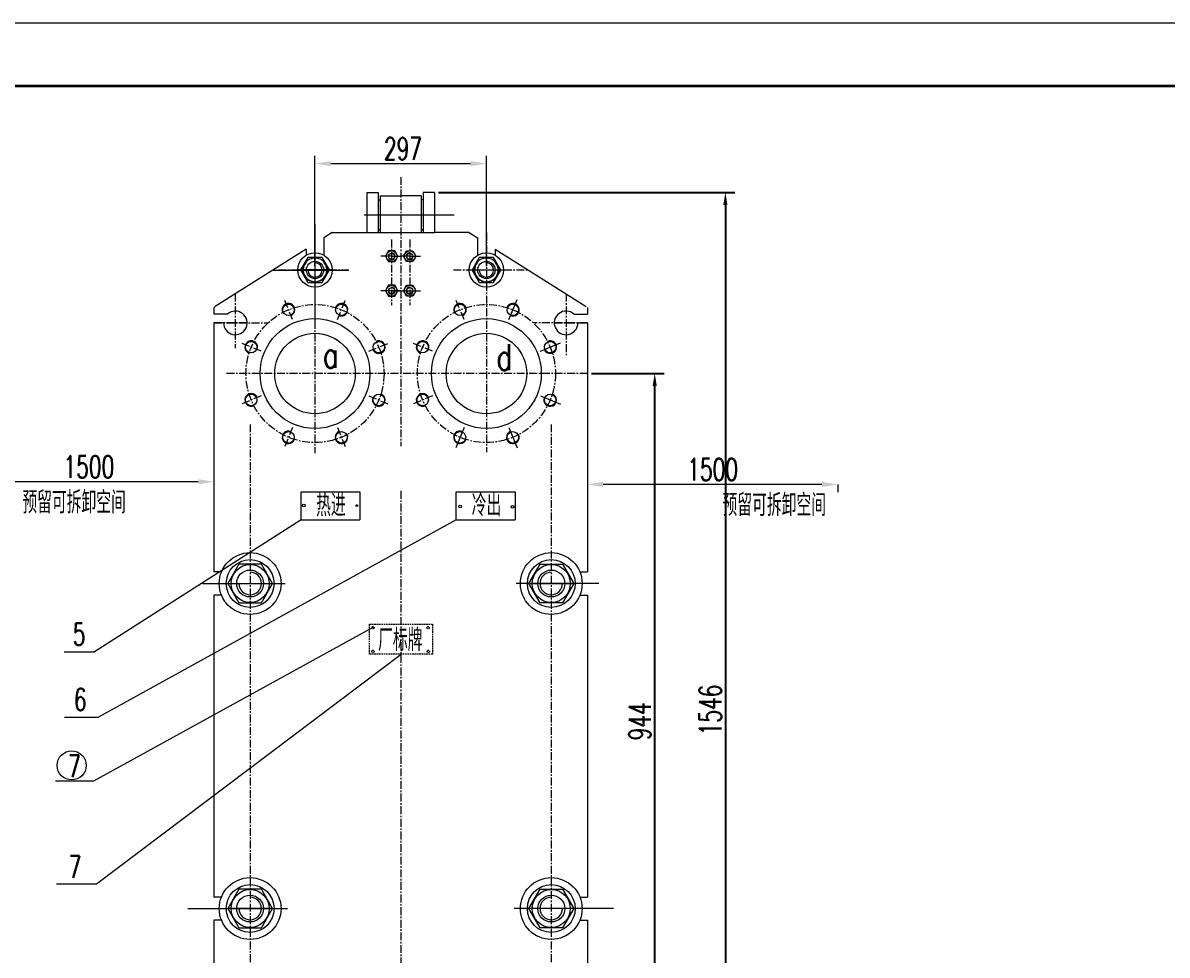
# Model space of a CAD drawing. Header units: millimetres. Extents: x -394 to 6212, y -2458 to 809.
# Drawn here: x 4921.5 to 5102.9, y -2185.5 to -2037.7 of the extents above; entities that cross this region are included whole.
import ezdxf

# ---------------------------------------------------------------- set-up
doc = ezdxf.new("R2010")
doc.units = ezdxf.units.MM
doc.header["$PDSIZE"] = -5
for name, pattern in [('CENTER', [2, 1.25, -0.25, 0.25, -0.25]), ('CENTER2', [28.575, 19.05, -3.175, 3.175, -3.175]), ('CENTERX2', [4, 2.5, -0.5, 0.5, -0.5]), ('DASHED2', [0.375, 0.25, -0.125])]:
    doc.linetypes.add(name, pattern=pattern)
doc.layers.get('0').update_dxf_attribs({"lineweight": 18})
doc.layers.get('DEFPOINTS').update_dxf_attribs({"lineweight": 18})
doc.layers.add('1', color=1, linetype='Continuous', lineweight=18, true_color=0xff0000)
doc.layers.add('2', color=2, linetype='Continuous', lineweight=18, true_color=0xffff00)
for name, color, linetype, lineweight in [('LAYER2', 2, 'Continuous', 25), ('粗实线层', 7, 'Continuous', 35), ('细实线', 1, 'Continuous', 20)]:
    doc.layers.add(name, color=color, linetype=linetype, lineweight=lineweight)
doc.styles.add('HZ', font='txt.shx', dxfattribs={"width": 0.67, "bigfont": 'hztxt.shx'})
doc.styles.add('STYLE1', font='txt.shx', dxfattribs={"width": 0.67, "bigfont": 'hztxt.shx'})
doc.styles.add('ZH', font='txt.shx', dxfattribs={"width": 0.75, "bigfont": 'hztxt.shx'})
doc.dimstyles.new('STANDARD$0', dxfattribs={"dimtxt": 3.5, "dimasz": 2.5, "dimexe": 1.25, "dimexo": 0.625, "dimtad": 1, "dimdec": 4, "dimdsep": 46, "dimtxsty": 'HZ', "dimcen": 2.5, "dimdle": 5, "dimadec": 0, "dimazin": 0, "dimtfac": 1, "dimtmove": 0, "dimatfit": 3, "dimfxl": 1, "dimtolj": 1, "dimlwd": -1, "dimlwe": -1, "dimarcsym": 0})

# ---------------------------------------------------------------- blocks, each defined once
blk = doc.blocks.new('*D242')
at = {"layer": '2', "color": 0}
for p, q in [((4912.12, -2110.53), (4912.12, -2111.76)), ((4949.3, -2110.51), (4914.62, -2110.51)), ((4951.8, -2110.53), (4951.8, -2111.76))]:
    blk.add_line(p, q, dxfattribs=at)
for points in [[(4914.62, -2110.09), (4914.62, -2110.92), (4912.12, -2110.51)], [(4949.3, -2110.09), (4949.3, -2110.92), (4951.8, -2110.51)]]:
    blk.add_solid(points, dxfattribs=at)
at = {"layer": 'DEFPOINTS', "color": 0}
for p in [(4912.12, -2109.91), (4912.12, -2110.51), (4951.8, -2109.91)]:
    blk.add_point(p, dxfattribs=at)
at = {"layer": '2', "color": 0, "insert": (4931.96, -2108.13), "char_height": 3.5, "attachment_point": 5, "style": 'HZ'}
blk.add_mtext('\\A1;1500', dxfattribs=at)
blk = doc.blocks.new('*D241')
at = {"layer": '2', "color": 0}
for p, q in [((5011, -2110.95), (5011, -2112.17)), ((5048.19, -2110.92), (5013.5, -2110.92)), ((5050.69, -2110.95), (5050.69, -2112.17))]:
    blk.add_line(p, q, dxfattribs=at)
for points in [[(5013.5, -2110.51), (5013.5, -2111.34), (5011, -2110.92)], [(5048.19, -2110.51), (5048.19, -2111.34), (5050.69, -2110.92)]]:
    blk.add_solid(points, dxfattribs=at)
at = {"layer": 'DEFPOINTS', "color": 0}
for p in [(5011, -2110.32), (5011, -2110.92), (5050.69, -2110.32)]:
    blk.add_point(p, dxfattribs=at)
at = {"layer": '2', "color": 0, "insert": (5030.85, -2108.55), "char_height": 3.5, "attachment_point": 5, "style": 'HZ'}
blk.add_mtext('\\A1;1500', dxfattribs=at)
blk = doc.blocks.new('*D189')
at = {"layer": '2', "color": 0}
for p, q in [((4967.81, -2076.3), (4967.81, -2058.81)), ((4994.99, -2076.3), (4994.99, -2058.81)), ((4970.31, -2060.06), (4992.49, -2060.06))]:
    blk.add_line(p, q, dxfattribs=at)
for points in [[(4970.31, -2059.65), (4970.31, -2060.48), (4967.81, -2060.06)], [(4992.49, -2059.65), (4992.49, -2060.48), (4994.99, -2060.06)]]:
    blk.add_solid(points, dxfattribs=at)
at = {"layer": 'DEFPOINTS', "color": 0}
for p in [(4994.99, -2060.06), (4967.81, -2076.93), (4994.99, -2076.93)]:
    blk.add_point(p, dxfattribs=at)
at = {"layer": '2', "color": 0, "insert": (4981.75, -2057.69), "char_height": 3.5, "attachment_point": 5, "style": 'HZ'}
blk.add_mtext('\\A1;297', dxfattribs=at)
blk = doc.blocks.new('*D181')
at = {"layer": 'DEFPOINTS', "color": 0}
for p in [(4986.78, -2064.62), (5011.12, -2236.53), (5032.88, -2236.53)]:
    blk.add_point(p, dxfattribs=at)
at = {"layer": 'LAYER2', "color": 0}
for p, q in [((4987.41, -2064.62), (5034.38, -2064.62)), ((5032.88, -2066.62), (5032.88, -2234.53)), ((5011.75, -2236.53), (5034.38, -2236.53))]:
    blk.add_line(p, q, dxfattribs=at)
for points in [[(5032.55, -2066.62), (5033.21, -2066.62), (5032.88, -2064.62)], [(5032.55, -2234.53), (5033.21, -2234.53), (5032.88, -2236.53)]]:
    blk.add_solid(points, dxfattribs=at)
at = {"layer": 'LAYER2', "color": 0, "insert": (5030.5, -2146.69), "char_height": 3.5, "attachment_point": 5, "rotation": 90, "style": 'HZ'}
blk.add_mtext('\\A1;1546', dxfattribs=at)
blk = doc.blocks.new('*D180')
at = {"layer": 'DEFPOINTS', "color": 0}
for p in [(5011.04, -2093.34), (5021.68, -2093.34), (5011.08, -2211.45)]:
    blk.add_point(p, dxfattribs=at)
at = {"layer": 'LAYER2', "color": 0}
for p, q in [((5011.67, -2093.34), (5023.18, -2093.34)), ((5021.68, -2209.45), (5021.68, -2095.34)), ((5011.71, -2211.45), (5023.18, -2211.45))]:
    blk.add_line(p, q, dxfattribs=at)
for points in [[(5021.34, -2095.34), (5022.01, -2095.34), (5021.68, -2093.34)], [(5021.34, -2209.45), (5022.01, -2209.45), (5021.68, -2211.45)]]:
    blk.add_solid(points, dxfattribs=at)
at = {"layer": 'LAYER2', "color": 0, "insert": (5019.3, -2148.48), "char_height": 3.5, "attachment_point": 5, "rotation": 90, "style": 'HZ'}
blk.add_mtext('\\A1;944', dxfattribs=at)

msp = doc.modelspace()

# ---------------------------------------------------------------- linework, layer by layer
at = {"color": 3, "linetype": 'CENTER'}
for p, q in [((4981.40312, -2062.18864), (4981.40312, -2104.83868)), ((4967.81432, -2070.99945), (4967.81432, -2105.94528)), ((4994.99192, -2070.99945), (4994.99192, -2105.81191)), ((4979.96547, -2072.09786), (4979.96547, -2082.49065)), ((4982.84077, -2072.09786), (4982.84077, -2082.49065)), ((4962.02135, -2076.92175), (4973.18497, -2076.92175)), ((4989.74979, -2076.92175), (5001.64049, -2076.92175)), ((4955.18312, -2080.6972), (4955.18312, -2089.32209)), ((5007.62312, -2080.6972), (5007.62312, -2090.41233)), ((4964.27143, -2084.79015), (4962.94587, -2081.58997)), ((4971.35722, -2084.79015), (4972.68278, -2081.58997)), ((4991.44903, -2084.79015), (4990.12347, -2081.58997)), ((4951.76312, -2085.31785), (4960.37383, -2085.31785)), ((4957.05272, -2085.31785), (4951.76312, -2085.31785)), ((5011.04312, -2085.31785), (5002.43241, -2085.31785)), ((5005.75352, -2085.31785), (5011.04312, -2085.31785)), ((4959.26102, -2089.80056), (4956.06084, -2088.475)), ((4976.36763, -2089.80056), (4979.56781, -2088.475)), ((4986.43862, -2089.80056), (4983.23844, -2088.475)), ((5011.04312, -2093.34345), (4953.80399, -2093.34345)), ((4959.26102, -2096.88635), (4956.06084, -2098.21191)), ((4976.36763, -2096.88635), (4979.56781, -2098.21191)), ((4986.43862, -2096.88635), (4983.23844, -2098.21191)), ((4957.53094, -2101.39599), (4957.53094, -2202.73354)), ((4964.27143, -2101.89676), (4962.94587, -2105.09694)), ((4971.35722, -2101.89676), (4972.68278, -2105.09694)), ((5005.2753, -2101.39599), (5005.2753, -2202.73354)), ((4981.40312, -2111.9462), (4981.40312, -2236.52745))]:
    msp.add_line(p, q, dxfattribs=at)
for centre in [(4967.81432, -2093.34345), (4994.99192, -2093.34345)]:
    msp.add_circle(centre, 10.944, dxfattribs=at)
at = {"layer": '1'}
for p, q in [((4976.02232, -2064.61545), (4976.02232, -2070.99945)), ((4976.02232, -2064.61545), (4977.84632, -2064.61545)), ((4977.84632, -2064.61545), (4977.84632, -2070.99945)), ((4977.84632, -2065.80105), (4978.16552, -2065.80105)), ((4978.16552, -2065.16265), (4978.16552, -2070.99945)), ((4978.16552, -2065.16265), (4981.40312, -2065.16265)), ((4984.64072, -2065.16265), (4981.40312, -2065.16265)), ((4984.64072, -2065.16265), (4984.64072, -2070.99945)), ((4984.95992, -2065.80105), (4984.64072, -2065.80105)), ((4984.95992, -2064.61545), (4984.95992, -2070.99945)), ((4986.78392, -2064.61545), (4984.95992, -2064.61545)), ((4986.78392, -2064.61545), (4986.78392, -2070.99945)), ((4970.55032, -2070.99945), (4969.22792, -2071.83398)), ((4970.55032, -2070.99945), (4986.78392, -2070.99945)), ((4970.55032, -2070.99945), (4976.02232, -2070.99945)), ((4977.84632, -2070.54345), (4978.16552, -2070.54345)), ((4984.95992, -2070.54345), (4984.64072, -2070.54345)), ((4992.25592, -2070.99945), (4986.78392, -2070.99945)), ((4992.25592, -2070.99945), (4986.78392, -2070.99945)), ((4992.25592, -2070.99945), (4993.57832, -2071.83398)), ((4969.22792, -2071.83398), (4969.22792, -2074.58051)), ((4993.57832, -2071.83398), (4993.57832, -2074.58621)), ((4966.40072, -2073.61813), (4951.97576, -2082.72126)), ((4966.40072, -2073.61813), (4966.40072, -2074.58051)), ((4993.57832, -2073.62383), (4993.57832, -2074.58621)), ((4996.40552, -2073.61813), (4996.40552, -2074.58621)), ((4996.40552, -2073.61813), (5010.83048, -2082.72126)), ((4951.76312, -2083.1069), (4951.76312, -2083.8436)), ((4951.76312, -2083.8436), (4951.76312, -2083.90425)), ((4953.95955, -2083.90425), (4951.76312, -2083.90425)), ((5008.8467, -2083.90425), (5011.04312, -2083.90425)), ((5011.04312, -2082.85545), (5011.04312, -2083.8436)), ((5011.04312, -2083.8436), (5011.04312, -2083.90425)), ((4953.31352, -2085.31785), (4951.76312, -2085.31785)), ((4953.31352, -2085.31785), (4951.76312, -2085.31785)), ((4951.76312, -2085.31785), (4951.76312, -2124.80422)), ((5009.49272, -2085.31785), (5011.04312, -2085.31785)), ((5009.49272, -2085.31785), (5011.04312, -2085.31785)), ((5011.04312, -2085.31785), (5011.04312, -2124.80422)), ((4952.98762, -2124.80422), (4951.76312, -2124.80422)), ((5009.81863, -2124.80422), (5011.04312, -2124.80422)), ((4952.98762, -2128.45869), (4951.76312, -2128.45869)), ((4951.76312, -2128.45869), (4951.76312, -2176.33222)), ((5009.81863, -2128.45869), (5011.04312, -2128.45869)), ((5011.04312, -2128.45869), (5011.04312, -2176.33222)), ((4952.98762, -2176.33222), (4951.76312, -2176.33222)), ((5009.81863, -2176.33222), (5011.04312, -2176.33222)), ((4952.98762, -2179.98669), (4951.76312, -2179.98669)), ((4951.76312, -2179.98669), (4951.76312, -2236.52745)), ((5009.81863, -2179.98669), (5011.04312, -2179.98669)), ((5011.04312, -2179.98669), (5011.04312, -2181.96093)), ((5011.04312, -2179.98669), (5011.04312, -2236.52745))]:
    msp.add_line(p, q, dxfattribs=at)
at = {"layer": '1', "ltscale": 0.25}
for p, q in [((4965.63542, -2112.09404), (4974.94976, -2112.09404)), ((4965.63542, -2116.56074), (4965.63542, -2112.09404)), ((4974.94976, -2112.09404), (4974.94976, -2116.56074)), ((4990.22222, -2112.09404), (4999.53656, -2112.09404)), ((4990.22222, -2116.56074), (4990.22222, -2112.09404)), ((4999.53656, -2112.09404), (4999.53656, -2116.56074)), ((4965.63542, -2116.56074), (4974.94976, -2116.56074)), ((4990.22222, -2116.56074), (4999.53656, -2116.56074))]:
    msp.add_line(p, q, dxfattribs=at)
at = {"layer": '1'}
for points in [[(4966.67478, -2074.94801), (4965.53523, -2076.92175), (4966.67478, -2078.8955), (4968.95387, -2078.8955), (4970.09341, -2076.92175), (4968.95387, -2074.94801)], [(4979.47299, -2073.89655), (4978.98051, -2074.74955), (4979.47299, -2075.60255), (4980.45795, -2075.60255), (4980.95043, -2074.74955), (4980.45795, -2073.89655)], [(4983.33328, -2073.89661), (4983.82573, -2074.74962), (4983.33323, -2075.60261), (4982.34827, -2075.60258), (4981.85581, -2074.74957), (4982.34832, -2073.89658)], [(4993.85238, -2074.95371), (4992.71283, -2076.92745), (4993.85238, -2078.9012), (4996.13147, -2078.9012), (4997.27101, -2076.92745), (4996.13147, -2074.95371)], [(4979.47299, -2079.35765), (4978.98051, -2080.21065), (4979.47299, -2081.06365), (4980.45795, -2081.06365), (4980.95043, -2080.21065), (4980.45795, -2079.35765)], [(4983.33312, -2079.35771), (4983.82558, -2080.21072), (4983.33308, -2081.06371), (4982.34812, -2081.06368), (4981.85566, -2080.21067), (4982.34816, -2079.35768)], [(4955.75309, -2123.55212), (4953.97524, -2126.63145), (4955.75309, -2129.71079), (4959.30879, -2129.71079), (4961.08665, -2126.63145), (4959.30879, -2123.55212)], [(5007.05316, -2123.55212), (5008.83101, -2126.63145), (5007.05316, -2129.71079), (5003.49745, -2129.71079), (5001.7196, -2126.63145), (5003.49745, -2123.55212)], [(4955.75309, -2175.08012), (4953.97524, -2178.15945), (4955.75309, -2181.23879), (4959.30879, -2181.23879), (4961.08665, -2178.15945), (4959.30879, -2175.08012)], [(5007.05316, -2175.08012), (5008.83101, -2178.15945), (5007.05316, -2181.23879), (5003.49745, -2181.23879), (5001.7196, -2178.15945), (5003.49745, -2175.08012)]]:
    msp.add_lwpolyline(points, close=True, dxfattribs=at)
for centre, radius in [((4967.81432, -2076.92175), 2.73491), ((4967.81432, -2076.92175), 1.93491), ((4979.96547, -2074.74955), 0.853), ((4979.96547, -2074.74955), 0.48955), ((4982.84077, -2074.74959), 0.853), ((4982.84077, -2074.74959), 0.48955), ((4994.99192, -2076.92745), 2.73491), ((4994.99192, -2076.92745), 1.93491), ((4967.81432, -2076.92175), 1.36745), ((4994.99192, -2076.92745), 1.36745), ((4979.96547, -2080.21065), 0.853), ((4979.96547, -2080.21065), 0.48955), ((4982.84062, -2080.21069), 0.853), ((4982.84062, -2080.21069), 0.48955), ((4963.62623, -2083.23252), 0.912), ((4972.00241, -2083.23252), 0.912), ((4990.80383, -2083.23252), 0.912), ((4999.18001, -2083.23252), 0.912), ((4967.81432, -2093.34345), 8.70607), ((4994.99192, -2093.34345), 8.70607), ((4967.81432, -2093.34345), 6.384), ((4994.99192, -2093.34345), 6.384), ((4957.70338, -2089.15537), 0.912), ((4977.92526, -2089.15537), 0.912), ((4984.88098, -2089.15537), 0.912), ((5005.10286, -2089.15537), 0.912), ((4957.70338, -2097.53154), 0.912), ((4977.92526, -2097.53154), 0.912), ((4984.88098, -2097.53154), 0.912), ((5005.10286, -2097.53154), 0.912), ((4963.62623, -2103.45439), 0.912), ((4972.00241, -2103.45439), 0.912), ((4990.80383, -2103.45439), 0.912), ((4999.18001, -2103.45439), 0.912), ((4957.53094, -2126.63145), 4.897), ((5005.2753, -2126.63145), 4.897), ((4957.53094, -2126.63145), 3.79288), ((4957.53094, -2126.63145), 3.01874), ((5005.2753, -2126.63145), 3.79288), ((5005.2753, -2126.63145), 3.01874), ((4957.53094, -2126.63145), 2.13342), ((5005.2753, -2126.63145), 2.13342), ((4957.53094, -2178.15945), 4.897), ((5005.2753, -2178.15945), 4.897), ((4957.53094, -2178.15945), 3.79288), ((4957.53094, -2178.15945), 3.01874), ((5005.2753, -2178.15945), 3.79288), ((5005.2753, -2178.15945), 3.01874), ((4957.53094, -2178.15945), 2.13342), ((5005.2753, -2178.15945), 2.13342)]:
    msp.add_circle(centre, radius, dxfattribs=at)
at = {"layer": '1', "ltscale": 0.25}
for centre, radius in [((4966.0445, -2114.27552), 0.21336), ((4974.44198, -2114.27552), 0.14238), ((4990.81064, -2114.41748), 0.21336), ((4999.13714, -2114.48846), 0.21294)]:
    msp.add_circle(centre, radius, dxfattribs=at)
at = {"layer": '1'}
for centre, radius, start, end in [((4970.68218, -2071.45545), 0.456, 90, 122.2547105), ((4992.12407, -2071.45545), 0.456, 57.7452895, 90), ((4992.12407, -2071.45545), 0.456, 57.7452895, 90), ((4979.96547, -2074.74955), 0.55527, 180, 90), ((4982.84077, -2074.74959), 0.55527, 89.9983921, 359.9983921), ((4967.81432, -2076.92745), 1.8696, 139.1213649, 40.8786351), ((4994.99192, -2076.92745), 1.8696, 139.1213649, 40.8786351), ((4994.99192, -2076.93315), 1.8696, 139.1213649, 40.8786351), ((4979.96547, -2080.21065), 0.55527, 180, 90), ((4982.84062, -2080.21069), 0.55527, 89.9983921, 359.9983921), ((4952.21912, -2083.1069), 0.456, 122.2547105, 180), ((4955.18312, -2085.31785), 1.8696, 180, 130.8786351), ((5007.62312, -2085.31785), 1.8696, 49.1213649, 0)]:
    msp.add_arc(centre, radius, start, end, dxfattribs=at)
at = {"layer": '2'}
for p, q in [((4967.81432, -2069.72532), (4967.81432, -2086.07935)), ((4975.62778, -2068.17225), (4989.87664, -2068.17225)), ((4980.08065, -2074.74955), (4978.24066, -2074.74955)), ((4980.08065, -2074.74955), (4981.40312, -2074.74955)), ((4982.7256, -2074.74955), (4981.40312, -2074.74955)), ((4982.7256, -2074.74955), (4984.56558, -2074.74955)), ((4982.7256, -2074.74959), (4984.56558, -2074.74964)), ((4961.15672, -2076.92745), (4973.12609, -2076.92745)), ((4981.40305, -2080.21065), (4978.24066, -2080.21065)), ((4980.08065, -2080.22155), (4978.24066, -2080.22155)), ((4980.08065, -2080.21065), (4981.40312, -2080.21065)), ((4981.4032, -2080.21065), (4984.56558, -2080.21065)), ((4982.72545, -2080.22159), (4984.56543, -2080.22164)), ((4982.7256, -2080.22155), (4984.56558, -2080.22155)), ((4998.53482, -2084.79015), (4999.86038, -2081.58997)), ((5003.54523, -2089.80056), (5006.74541, -2088.475)), ((5003.54523, -2096.88635), (5006.74541, -2098.21191)), ((4991.44903, -2101.89676), (4990.12347, -2105.09694)), ((4998.53482, -2101.89676), (4999.86038, -2105.09694)), ((4965.63542, -2116.56074), (4932.87142, -2137.46275)), ((4990.22222, -2116.56074), (4933.36227, -2147.87815)), ((5009.3793, -2126.63145), (5001.1713, -2126.63145)), ((4976.99558, -2133.62176), (4932.71965, -2157.96741)), ((4928.03608, -2137.46275), (4932.87142, -2137.46275)), ((4933.17755, -2174.23683), (4981.4592, -2137.82535)), ((4933.36227, -2147.87815), (4928.09662, -2147.87815)), ((4932.71965, -2157.96741), (4926.66862, -2157.96741)), ((4926.8508, -2174.23683), (4933.17755, -2174.23683)), ((4953.42694, -2178.15945), (4961.63494, -2178.15945)), ((5009.3793, -2178.15945), (5001.1713, -2178.15945))]:
    msp.add_line(p, q, dxfattribs=at)
at = {"layer": '2', "color": 3, "linetype": 'CENTERX2', "ltscale": 3}
for p, q in [((4970.54923, -2076.92175), (4965.07942, -2076.92175)), ((4997.72683, -2076.92745), (4992.25702, -2076.92745)), ((5001.7196, -2126.63145), (5008.83101, -2126.63145)), ((4961.08665, -2178.15945), (4953.97524, -2178.15945))]:
    msp.add_line(p, q, dxfattribs=at)
at = {"layer": '2', "linetype": 'CENTER2'}
for p, q in [((4949.99939, -2126.63145), (4963.08339, -2126.63145)), ((5012.80686, -2126.63145), (4999.72286, -2126.63145)), ((4947.65157, -2178.15945), (4963.43192, -2178.15945)), ((5015.15468, -2178.15945), (4999.37433, -2178.15945))]:
    msp.add_line(p, q, dxfattribs=at)
at = {"layer": '2', "ltscale": 0.5}
msp.add_lwpolyline([(4715.13858, -2037.74983), (5309.13858, -2037.74983), (5309.13858, -2457.74983), (4715.13858, -2457.74983)], close=True, dxfattribs=at)
at = {"layer": '2'}
msp.add_circle((4929.23548, -2155.46886), 2.30763, dxfattribs=at)
for centre, radius, start, end in [((4979.96547, -2074.74955), 0.55527, 180, 90), ((4982.84077, -2074.74959), 0.55527, 89.9983921, 359.9983921), ((4967.81432, -2076.92175), 1.14039, 180, 90), ((4994.99192, -2076.92745), 1.14039, 180, 90), ((4979.96547, -2080.21065), 0.55527, 180, 90), ((4982.84062, -2080.21069), 0.55527, 89.9983921, 359.9983921), ((4963.62623, -2083.23252), 1.0032, 292.5, 205.1269769), ((4972.00241, -2083.23252), 1.0032, 247.5, 160.1269769), ((4990.80383, -2083.23252), 1.0032, 292.5, 205.1269769), ((4999.18001, -2083.23252), 1.0032, 247.5, 160.1269769), ((4957.70338, -2089.15537), 1.0032, 337.5, 250.1269769), ((4977.92526, -2089.15537), 1.0032, 202.5, 115.1269769), ((4984.88098, -2089.15537), 1.0032, 337.5, 250.1269769), ((5005.10286, -2089.15537), 1.0032, 202.5, 115.1269769), ((4957.70338, -2097.53154), 1.0032, 22.5, 295.1269769), ((4977.92526, -2097.53154), 1.0032, 157.5, 70.1269769), ((4984.88098, -2097.53154), 1.0032, 22.5, 295.1269769), ((5005.10286, -2097.53154), 1.0032, 157.5, 70.1269769), ((4963.62623, -2103.45439), 1.0032, 67.5, 340.1269769), ((4972.00241, -2103.45439), 1.0032, 112.5, 25.1269769), ((4990.80383, -2103.45439), 1.0032, 67.5, 340.1269769), ((4999.18001, -2103.45439), 1.0032, 112.5, 25.1269769), ((4957.53094, -2126.63145), 1.77917, 180, 90), ((5005.2753, -2126.63145), 1.77917, 90, 0), ((4957.53094, -2178.15945), 1.77917, 180, 90), ((5005.2753, -2178.15945), 1.77917, 90, 0)]:
    msp.add_arc(centre, radius, start, end, dxfattribs=at)
at = {"layer": '粗实线层'}
msp.add_lwpolyline([(5299.13858, -2447.74983), (4740.13858, -2447.74983), (4740.13858, -2047.74983), (5299.13858, -2047.74983)], close=True, dxfattribs=at)
at = {"layer": '细实线', "color": 5, "linetype": 'DASHED2'}
msp.add_lwpolyline([(4976.45849, -2133.0875), (4986.45991, -2133.0875), (4986.45991, -2137.82535), (4976.45849, -2137.82535)], close=True, dxfattribs=at)
for centre in [(4976.99558, -2133.62176), (4985.74744, -2133.62176), (4976.99558, -2137.36991), (4985.77319, -2137.36991)]:
    msp.add_circle(centre, 0.19212, dxfattribs=at)

# ---------------------------------------------------------------- texts
at = {"layer": '2', "linetype": 'Continuous', "style": 'ZH', "width": 0.75}
for s, p in [('a', (4969.03536, -2092.46075)), ('d', (4996.55918, -2092.8277))]:
    msp.add_text(s, height=4.1472, dxfattribs=at).set_placement(p)
at = {"layer": '2', "style": 'STYLE1', "width": 0.67}
for s, p in [('5', (4929.41676, -2136.41993)), ('6', (4929.58478, -2146.7834)), ('7', (4928.64208, -2157.33024)), ('7', (4928.75279, -2173.29457))]:
    msp.add_text(s, height=3.5, dxfattribs=at).set_placement(p)
at = {"layer": '2', "char_height": 3.5, "attachment_point": 7, "style": 'HZ'}
for s, insert, width in [('\\T1;预留可拆卸空间', (4921.41259, -2115.52605), 24.6225), ('\\T1;热进', (4967.99329, -2115.99266), 7.093625), ('\\T1;冷出', (4992.65712, -2115.99266), 7.035), ('\\T1;预留可拆卸空间', (5032.42499, -2115.94272), 24.6225)]:
    msp.add_mtext(s, dxfattribs=dict(at, insert=insert, width=width))
at = {"layer": '细实线', "color": 5, "linetype": 'DASHED2', "style": 'HZ', "width": 0.67}
msp.add_text('厂标牌', height=3.5, dxfattribs=at).set_placement((4977.81964, -2137.33348))

# ---------------------------------------------------------------- dimensions: what is measured, and where the dimension line sits
at = {"layer": '2'}
dim = msp.add_linear_dim(base=(4994.99192, -2060.06279), p1=(4967.81432, -2076.92745), p2=(4994.99192, -2076.92745), text='297', dimstyle='STANDARD$0', override={"dimscale": 1, "dimdec": 2, "dimatfit": 0}, dxfattribs=at)
dim.commit()
dim.dimension.update_dxf_attribs({"geometry": '*D189', "text_midpoint": (4981.74586, -2060.06279), "dimtype": 160})
for base, p1, p2, picture, middle in [((4912.1158, -2110.50803), (4951.80312, -2109.90788), (4912.1158, -2109.90788), '*D242', (4931.95946, -2108.13303)), ((5011.00312, -2110.92469), (5050.69044, -2110.32455), (5011.00312, -2110.32455), '*D241', (5030.84678, -2108.54969))]:
    dim = msp.add_linear_dim(base=base, p1=p1, p2=p2, angle=180, text='1500', dimstyle='STANDARD$0', override={"dimdec": 2, "dimsah": 1, "dimatfit": 0}, dxfattribs=at)
    dim.commit()
    dim.dimension.update_dxf_attribs({"geometry": picture, "text_midpoint": middle})
at = {"layer": 'LAYER2'}
for base, p1, p2, text, picture, middle in [((5032.8791, -2236.52745), (4986.78392, -2064.61545), (5011.12482, -2236.52745), '1546', '*D181', (5032.8791, -2146.69064)), ((5021.67631, -2093.34345), (5011.08112, -2211.44745), (5011.04312, -2093.34345), '944', '*D180', (5021.67631, -2148.48353))]:
    dim = msp.add_linear_dim(base=base, p1=p1, p2=p2, angle=90, text=text, dimstyle='STANDARD$0', override={"dimtxt": 3.5, "dimasz": 2, "dimexe": 1.5, "dimdec": 2, "dimatfit": 0}, dxfattribs=at)
    dim.commit()
    dim.dimension.update_dxf_attribs({"geometry": picture, "text_midpoint": middle, "dimtype": 160})

doc.saveas('drawing.dxf')
